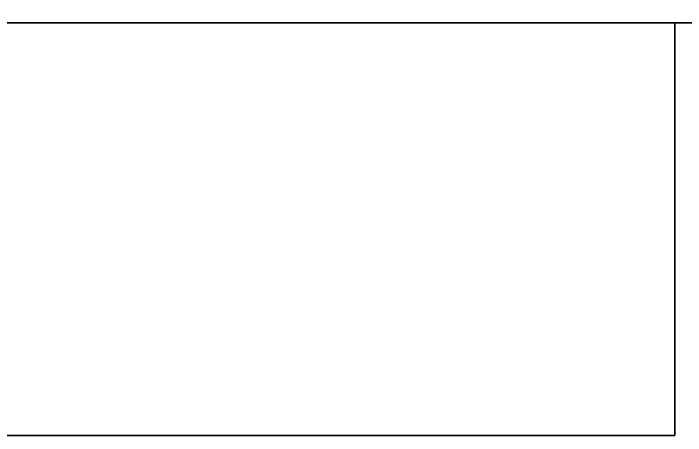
# Model space of a CAD drawing. Header units: millimetres. Extents: x 0 to 3205, y -1375 to 0.
# Drawn here: x 1825.3 to 1982.5, y -879 to -780.3 of the extents above; entities that cross this region are included whole.
import ezdxf

# ---------------------------------------------------------------- set-up
doc = ezdxf.new("R2010")
doc.units = ezdxf.units.MM
doc.layers.add('IQ_200_3D', color=1, linetype='Continuous')
doc.layers.add('IQ_204_2D', color=7, linetype='Continuous')

msp = doc.modelspace()

# ---------------------------------------------------------------- linework, layer by layer
at = {"layer": 'IQ_200_3D'}
for points in [[(2635, -50, 1785), (305, -50, 1785), (305, -782.5, 1785), (2635, -782.5, 1785)], [(2635, -782.5, 150), (305, -782.5, 150), (305, -117.5, 150), (2635, -117.5, 150)], [(2635, -782.5, 1785), (305, -782.5, 1785), (305, -782.5, 150), (2635, -782.5, 150)], [(1520, -782.5, 1785), (1520, -879, 1785), (1980, -879, 1785), (1980, -782.5, 1785)], [(1980, -879, 150), (1520, -879, 150), (1520, -782.5, 150), (1980, -782.5, 150)], [(1980, -879, 1785), (1980, -879, 150), (1980, -782.5, 150), (1980, -782.5, 1785)], [(1520, -879, 1785), (1520, -879, 150), (1980, -879, 150), (1980, -879, 1785)]]:
    msp.add_3dface(points, dxfattribs=at)
at = {"layer": 'IQ_204_2D'}
for p, q in [((3200, -782.5), (300, -782.5)), ((1507, -782.5), (1993, -782.5))]:
    msp.add_line(p, q, dxfattribs=at)

doc.saveas('drawing.dxf')
